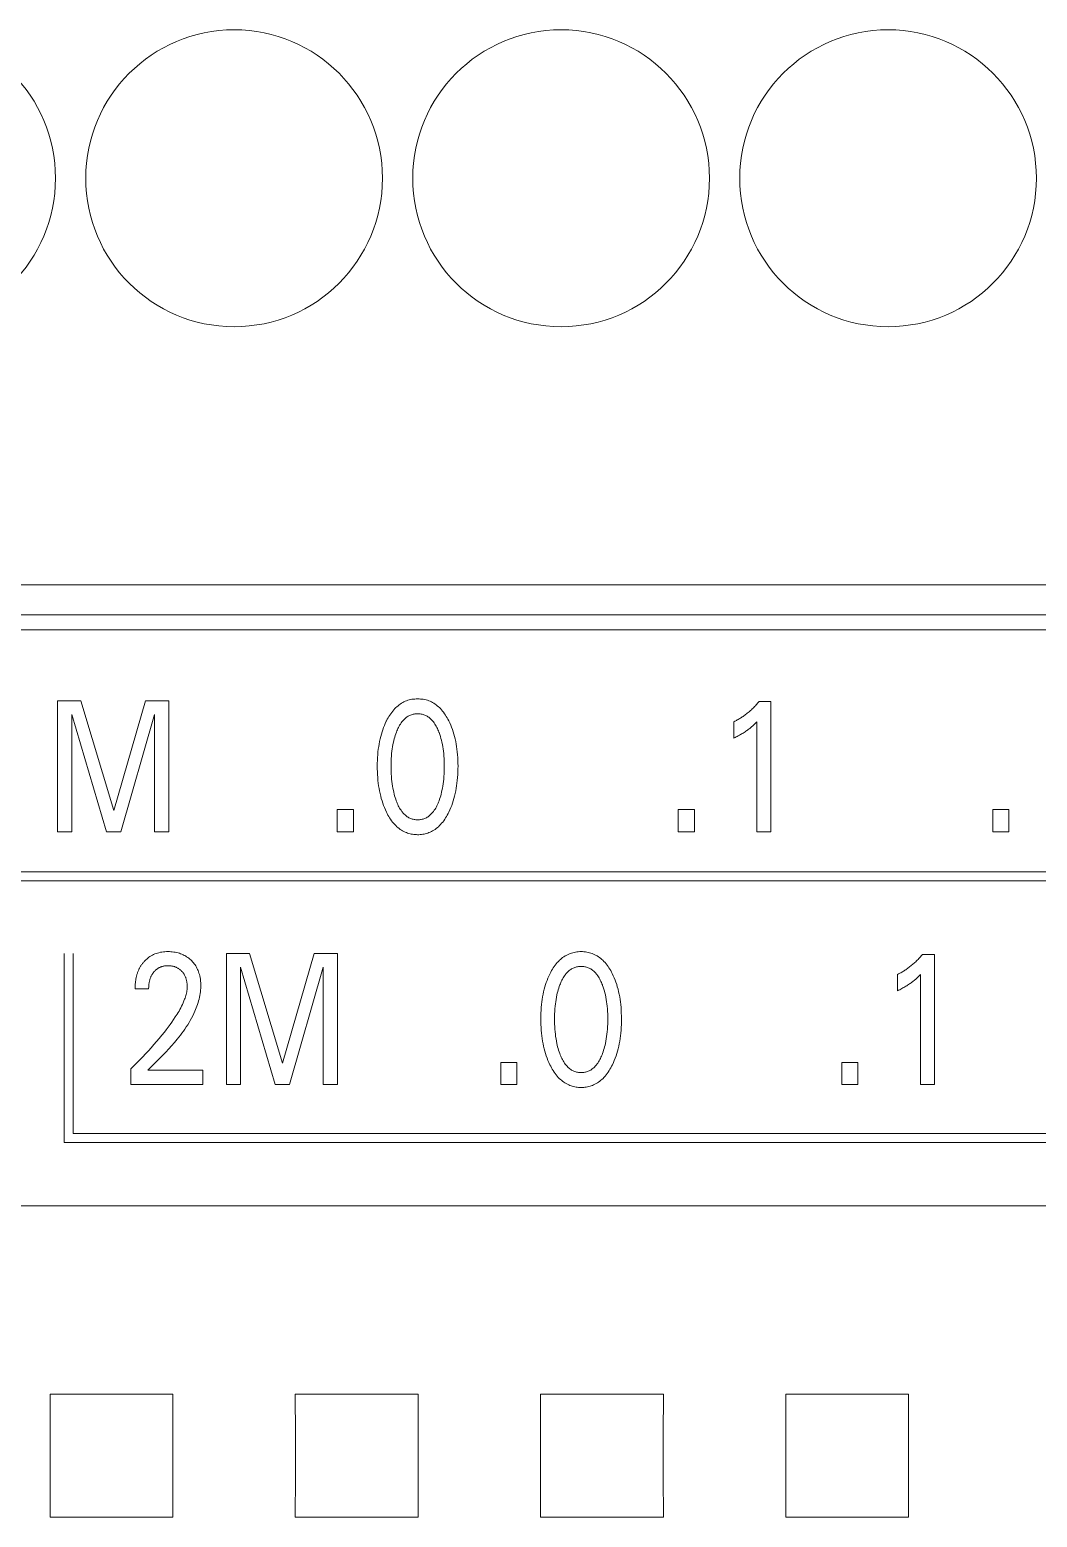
# Model space of a CAD drawing. Header units: millimetres. Extents: x 0 to 420, y 0 to 297.
# Drawn here: x 201.92 to 214.25, y 182.96 to 201.15 of the extents above; entities that cross this region are included whole.
import ezdxf

# ---------------------------------------------------------------- set-up
doc = ezdxf.new("R2010")
doc.units = ezdxf.units.MM
doc.layers.add('eProC - L2', color=41, linetype='Continuous', lineweight=20)

msp = doc.modelspace()

# ---------------------------------------------------------------- linework, layer by layer
at = {"layer": 'eProC - L2', "linetype": 'Continuous'}
for p, q in [((194.214, 194.363), (238.634, 194.363)), ((194.214, 193.996), (238.634, 193.996)), ((237.924, 193.815), (193.424, 193.815)), ((202.265, 191.345), (202.265, 192.945)), ((202.265, 192.945), (202.549, 192.945)), ((202.549, 192.945), (202.951, 191.606)), ((202.951, 191.606), (203.34, 192.945)), ((203.449, 192.78), (203.038, 191.345)), ((203.34, 192.945), (203.624, 192.945)), ((203.449, 191.345), (203.449, 192.78)), ((203.624, 192.945), (203.624, 191.345)), ((210.846, 192.936), (210.991, 192.936)), ((210.991, 192.936), (210.991, 191.345)), ((202.44, 192.778), (202.44, 191.345)), ((202.862, 191.345), (202.44, 192.778)), ((210.539, 192.491), (210.539, 192.69)), ((210.819, 191.345), (210.819, 192.689)), ((205.685, 191.345), (205.685, 191.615)), ((205.685, 191.615), (205.883, 191.615)), ((205.883, 191.615), (205.883, 191.345)), ((209.857, 191.345), (209.857, 191.615)), ((209.857, 191.615), (210.055, 191.615)), ((210.055, 191.615), (210.055, 191.345)), ((213.705, 191.345), (213.705, 191.615)), ((213.705, 191.615), (213.903, 191.615)), ((213.903, 191.615), (213.903, 191.345)), ((202.44, 191.345), (202.265, 191.345)), ((203.038, 191.345), (202.862, 191.345)), ((203.624, 191.345), (203.449, 191.345)), ((205.883, 191.345), (205.685, 191.345)), ((210.055, 191.345), (209.857, 191.345)), ((210.991, 191.345), (210.819, 191.345)), ((213.903, 191.345), (213.705, 191.345)), ((200.525, 190.855), (235.806, 190.855)), ((200.415, 190.745), (235.916, 190.745)), ((202.346, 189.855), (202.346, 187.545)), ((202.456, 189.855), (202.456, 187.655)), ((204.329, 188.255), (204.329, 189.855)), ((204.329, 189.855), (204.613, 189.855)), ((204.504, 189.688), (204.504, 188.255)), ((204.926, 188.255), (204.504, 189.688)), ((204.613, 189.855), (205.015, 188.516)), ((205.015, 188.516), (205.404, 189.855)), ((205.513, 189.69), (205.102, 188.255)), ((205.404, 189.855), (205.688, 189.855)), ((205.513, 188.255), (205.513, 189.69)), ((205.688, 189.855), (205.688, 188.255)), ((212.846, 189.846), (212.991, 189.846)), ((212.991, 189.846), (212.991, 188.255)), ((212.539, 189.401), (212.539, 189.6)), ((212.819, 188.255), (212.819, 189.599)), ((203.378, 189.423), (203.212, 189.423)), ((203.16, 188.255), (203.16, 188.447)), ((203.368, 188.43), (204.042, 188.43)), ((204.042, 188.43), (204.042, 188.255)), ((207.685, 188.255), (207.685, 188.525)), ((207.685, 188.525), (207.883, 188.525)), ((207.883, 188.525), (207.883, 188.255)), ((211.857, 188.255), (211.857, 188.525)), ((211.857, 188.525), (212.055, 188.525)), ((212.055, 188.525), (212.055, 188.255)), ((204.042, 188.255), (203.16, 188.255)), ((204.504, 188.255), (204.329, 188.255)), ((205.102, 188.255), (204.926, 188.255)), ((205.688, 188.255), (205.513, 188.255)), ((207.883, 188.255), (207.685, 188.255)), ((212.055, 188.255), (211.857, 188.255)), ((212.991, 188.255), (212.819, 188.255)), ((202.346, 187.545), (237.934, 187.545)), ((202.456, 187.655), (237.824, 187.655)), ((243.537, 186.772), (178.324, 186.771)), ((203.676, 184.467), (202.172, 184.467)), ((206.676, 184.467), (205.172, 184.467)), ((209.676, 184.467), (208.172, 184.467)), ((212.676, 184.467), (211.172, 184.467)), ((203.676, 182.964), (202.172, 182.964)), ((206.676, 182.964), (205.172, 182.964)), ((209.676, 182.964), (208.172, 182.964)), ((212.676, 182.964), (211.172, 182.964))]:
    msp.add_line(p, q, dxfattribs=at)
for points in [[(207.051, 191.586), (207.064, 191.613), (207.075, 191.64), (207.086, 191.667), (207.096, 191.695), (207.105, 191.723), (207.113, 191.751), (207.121, 191.782), (207.129, 191.813), (207.135, 191.844), (207.141, 191.876), (207.146, 191.907), (207.15, 191.939), (207.154, 191.973), (207.157, 192.008), (207.16, 192.043), (207.162, 192.078), (207.162, 192.113), (207.163, 192.148), (207.162, 192.183), (207.161, 192.217), (207.16, 192.252), (207.157, 192.286), (207.154, 192.321), (207.15, 192.355), (207.146, 192.386), (207.141, 192.417), (207.135, 192.448), (207.128, 192.479), (207.121, 192.509), (207.112, 192.539), (207.104, 192.567), (207.095, 192.595), (207.085, 192.622), (207.074, 192.649), (207.062, 192.675), (207.049, 192.702), (207.04, 192.72), (207.031, 192.737), (207.02, 192.755), (207.01, 192.772), (206.999, 192.788), (206.987, 192.805), (206.974, 192.82), (206.962, 192.836), (206.948, 192.85), (206.936, 192.863), (206.923, 192.874), (206.91, 192.886), (206.896, 192.896), (206.882, 192.906), (206.867, 192.916), (206.852, 192.924), (206.837, 192.932), (206.821, 192.94), (206.805, 192.946), (206.789, 192.952), (206.772, 192.956), (206.755, 192.96), (206.738, 192.964), (206.721, 192.966), (206.704, 192.968), (206.687, 192.969), (206.669, 192.969), (206.652, 192.969), (206.635, 192.968), (206.617, 192.966), (206.6, 192.964), (206.583, 192.96), (206.567, 192.956), (206.55, 192.952), (206.534, 192.946), (206.518, 192.94), (206.502, 192.932), (206.487, 192.924), (206.472, 192.916), (206.457, 192.906), (206.443, 192.896), (206.429, 192.886), (206.416, 192.874), (206.403, 192.863), (206.391, 192.85), (206.377, 192.836), (206.364, 192.82), (206.352, 192.804), (206.34, 192.788), (206.329, 192.771), (206.318, 192.754), (206.308, 192.737), (206.298, 192.72), (206.289, 192.702), (206.286, 192.695)], [(206.408, 191.723), (206.401, 191.743), (206.394, 191.764), (206.388, 191.785), (206.382, 191.806), (206.377, 191.827), (206.372, 191.848), (206.367, 191.876), (206.362, 191.904), (206.357, 191.932), (206.354, 191.96), (206.351, 191.989), (206.348, 192.02), (206.346, 192.052), (206.345, 192.083), (206.344, 192.115), (206.344, 192.146), (206.344, 192.177), (206.345, 192.208), (206.346, 192.239), (206.348, 192.27), (206.351, 192.301), (206.354, 192.329), (206.358, 192.357), (206.362, 192.385), (206.367, 192.412), (206.373, 192.44), (206.377, 192.461), (206.383, 192.481), (206.389, 192.502), (206.395, 192.522), (206.402, 192.542), (206.409, 192.562), (206.415, 192.577), (206.421, 192.592), (206.427, 192.606), (206.434, 192.62), (206.442, 192.634), (206.449, 192.648), (206.458, 192.662), (206.467, 192.675), (206.476, 192.688), (206.483, 192.697), (206.491, 192.705), (206.499, 192.714), (206.507, 192.722), (206.516, 192.73), (206.524, 192.737), (206.534, 192.745), (206.543, 192.751), (206.553, 192.757), (206.563, 192.763), (206.573, 192.768), (206.583, 192.772), (206.593, 192.776), (206.604, 192.779), (206.614, 192.782), (206.625, 192.784), (206.636, 192.786), (206.647, 192.787), (206.658, 192.788), (206.669, 192.788), (206.68, 192.788), (206.691, 192.787), (206.702, 192.786), (206.713, 192.784), (206.724, 192.782), (206.735, 192.779), (206.745, 192.776), (206.756, 192.772), (206.766, 192.768), (206.776, 192.763), (206.786, 192.757), (206.795, 192.751), (206.805, 192.745), (206.814, 192.737), (206.823, 192.73), (206.831, 192.722), (206.84, 192.714), (206.848, 192.705), (206.855, 192.697), (206.862, 192.688), (206.872, 192.675), (206.881, 192.662), (206.889, 192.648), (206.897, 192.634), (206.904, 192.62), (206.911, 192.606), (206.918, 192.592), (206.924, 192.577), (206.93, 192.562), (206.932, 192.557)], [(210.846, 192.936), (210.837, 192.926), (210.828, 192.916), (210.819, 192.905), (210.81, 192.895), (210.801, 192.885), (210.791, 192.875), (210.782, 192.865), (210.772, 192.856), (210.762, 192.846), (210.752, 192.837), (210.742, 192.828), (210.732, 192.819), (210.723, 192.811), (210.712, 192.802), (210.702, 192.794), (210.692, 192.786), (210.682, 192.778), (210.671, 192.77), (210.661, 192.763), (210.65, 192.755), (210.64, 192.748), (210.63, 192.742), (210.621, 192.736), (210.611, 192.73), (210.601, 192.724), (210.591, 192.718), (210.58, 192.712), (210.57, 192.706), (210.56, 192.701), (210.55, 192.696), (210.539, 192.69)], [(206.286, 192.695), (206.274, 192.67), (206.263, 192.644), (206.253, 192.618), (206.243, 192.592), (206.234, 192.566), (206.226, 192.539), (206.218, 192.509), (206.21, 192.479), (206.204, 192.448), (206.198, 192.417), (206.193, 192.386), (206.188, 192.355), (206.184, 192.321), (206.181, 192.286), (206.179, 192.252), (206.177, 192.217), (206.176, 192.183), (206.176, 192.148), (206.176, 192.113), (206.177, 192.078), (206.179, 192.043), (206.181, 192.008), (206.184, 191.973), (206.188, 191.938), (206.192, 191.907), (206.197, 191.875), (206.203, 191.844), (206.21, 191.813), (206.217, 191.781), (206.225, 191.751), (206.234, 191.723), (206.243, 191.695), (206.253, 191.667), (206.263, 191.64), (206.275, 191.613), (206.287, 191.586), (206.297, 191.567), (206.306, 191.549), (206.316, 191.531), (206.327, 191.514), (206.338, 191.497), (206.35, 191.48), (206.363, 191.463), (206.376, 191.447), (206.389, 191.432), (206.402, 191.42), (206.415, 191.407), (206.428, 191.396), (206.442, 191.385), (206.456, 191.374), (206.47, 191.365), (206.485, 191.356), (206.501, 191.347), (206.517, 191.34), (206.531, 191.334), (206.546, 191.329), (206.561, 191.324), (206.576, 191.32), (206.591, 191.317), (206.607, 191.314), (206.622, 191.312), (206.638, 191.31), (206.654, 191.31), (206.669, 191.309), (206.685, 191.309), (206.701, 191.31), (206.716, 191.312), (206.732, 191.314), (206.748, 191.317), (206.763, 191.32), (206.778, 191.324), (206.793, 191.329), (206.808, 191.334), (206.822, 191.34), (206.838, 191.347), (206.853, 191.356), (206.869, 191.365), (206.883, 191.374), (206.897, 191.385), (206.911, 191.396), (206.924, 191.407), (206.937, 191.42), (206.949, 191.432), (206.963, 191.448), (206.976, 191.463), (206.989, 191.48), (207.001, 191.497), (207.012, 191.514), (207.022, 191.531), (207.032, 191.549), (207.042, 191.568), (207.051, 191.586)], [(210.539, 192.491), (210.552, 192.497), (210.566, 192.504), (210.579, 192.511), (210.592, 192.518), (210.605, 192.525), (210.618, 192.532), (210.629, 192.539), (210.641, 192.545), (210.652, 192.552), (210.663, 192.559), (210.674, 192.567), (210.685, 192.574), (210.695, 192.581), (210.705, 192.588), (210.714, 192.595), (210.724, 192.602), (210.733, 192.609), (210.742, 192.617), (210.75, 192.623), (210.758, 192.63), (210.766, 192.637), (210.775, 192.645), (210.783, 192.653), (210.792, 192.661), (210.806, 192.675), (210.819, 192.689)], [(206.932, 192.557), (206.94, 192.534), (206.947, 192.511), (206.954, 192.487), (206.96, 192.464), (206.966, 192.44), (206.972, 192.412), (206.977, 192.385), (206.981, 192.357), (206.985, 192.329), (206.988, 192.301), (206.99, 192.27), (206.992, 192.239), (206.994, 192.208), (206.995, 192.177), (206.995, 192.146), (206.995, 192.115), (206.994, 192.083), (206.992, 192.052), (206.99, 192.02), (206.988, 191.989), (206.985, 191.96), (206.981, 191.932), (206.977, 191.904), (206.972, 191.876), (206.966, 191.848), (206.962, 191.827), (206.956, 191.806), (206.951, 191.785), (206.944, 191.764), (206.938, 191.744), (206.931, 191.723), (206.925, 191.708), (206.919, 191.693), (206.912, 191.678), (206.905, 191.663), (206.898, 191.649), (206.89, 191.635), (206.882, 191.621), (206.873, 191.607), (206.863, 191.594), (206.856, 191.585), (206.848, 191.576), (206.84, 191.567), (206.832, 191.558), (206.824, 191.55), (206.815, 191.543), (206.806, 191.535), (206.796, 191.529), (206.786, 191.522), (206.776, 191.516), (206.766, 191.512), (206.756, 191.507), (206.746, 191.503), (206.735, 191.5), (206.724, 191.497), (206.714, 191.495), (206.703, 191.493), (206.692, 191.492), (206.68, 191.491), (206.669, 191.491), (206.658, 191.491), (206.647, 191.492), (206.636, 191.493), (206.625, 191.495), (206.614, 191.497), (206.603, 191.5), (206.593, 191.503), (206.582, 191.507), (206.572, 191.512), (206.562, 191.516), (206.552, 191.522), (206.542, 191.529), (206.533, 191.535), (206.524, 191.543), (206.515, 191.55), (206.506, 191.558), (206.498, 191.567), (206.49, 191.576), (206.483, 191.585), (206.475, 191.594), (206.466, 191.607), (206.457, 191.621), (206.448, 191.635), (206.441, 191.649), (206.433, 191.663), (206.426, 191.678), (206.42, 191.693), (206.414, 191.708), (206.408, 191.723)], [(203.368, 188.43), (203.405, 188.467), (203.443, 188.504), (203.48, 188.54), (203.517, 188.577), (203.553, 188.615), (203.589, 188.652), (203.625, 188.69), (203.66, 188.729), (203.695, 188.768), (203.728, 188.808), (203.748, 188.832), (203.767, 188.857), (203.786, 188.882), (203.804, 188.907), (203.822, 188.932), (203.839, 188.958), (203.856, 188.984), (203.873, 189.011), (203.888, 189.038), (203.903, 189.065), (203.918, 189.093), (203.931, 189.121), (203.944, 189.15), (203.953, 189.171), (203.961, 189.192), (203.969, 189.213), (203.977, 189.234), (203.983, 189.256), (203.99, 189.278), (203.995, 189.3), (204.001, 189.322), (204.005, 189.344), (204.009, 189.366), (204.012, 189.388), (204.014, 189.41), (204.015, 189.433), (204.016, 189.455), (204.016, 189.477), (204.015, 189.498), (204.013, 189.52), (204.011, 189.541), (204.007, 189.563), (204.003, 189.584), (203.999, 189.6), (203.994, 189.616), (203.989, 189.631), (203.983, 189.647), (203.977, 189.662), (203.97, 189.677), (203.962, 189.691), (203.954, 189.705), (203.946, 189.718), (203.936, 189.73), (203.927, 189.743), (203.916, 189.755), (203.906, 189.766), (203.895, 189.777), (203.882, 189.788), (203.87, 189.799), (203.857, 189.808), (203.843, 189.817), (203.83, 189.826), (203.815, 189.834), (203.801, 189.841), (203.785, 189.848), (203.77, 189.854), (203.754, 189.859), (203.738, 189.864), (203.722, 189.868), (203.704, 189.872), (203.686, 189.874), (203.668, 189.877), (203.65, 189.878), (203.632, 189.879), (203.614, 189.879), (203.596, 189.879), (203.577, 189.878), (203.559, 189.876), (203.54, 189.874), (203.522, 189.871), (203.504, 189.866), (203.487, 189.862), (203.471, 189.857), (203.455, 189.851), (203.439, 189.844), (203.424, 189.836), (203.409, 189.828), (203.395, 189.819), (203.381, 189.81), (203.368, 189.8), (203.355, 189.789), (203.343, 189.778)], [(209.051, 188.496), (209.064, 188.523), (209.075, 188.55), (209.086, 188.577), (209.096, 188.605), (209.105, 188.633), (209.113, 188.661), (209.121, 188.692), (209.129, 188.723), (209.135, 188.754), (209.141, 188.786), (209.146, 188.817), (209.15, 188.849), (209.154, 188.883), (209.157, 188.918), (209.16, 188.953), (209.162, 188.988), (209.162, 189.023), (209.163, 189.058), (209.162, 189.093), (209.161, 189.127), (209.16, 189.162), (209.157, 189.196), (209.154, 189.231), (209.15, 189.265), (209.146, 189.296), (209.141, 189.327), (209.135, 189.358), (209.128, 189.389), (209.121, 189.419), (209.112, 189.449), (209.104, 189.477), (209.095, 189.505), (209.085, 189.532), (209.074, 189.559), (209.062, 189.585), (209.049, 189.612), (209.04, 189.63), (209.031, 189.647), (209.02, 189.665), (209.01, 189.682), (208.999, 189.698), (208.987, 189.715), (208.974, 189.73), (208.962, 189.746), (208.948, 189.76), (208.936, 189.773), (208.923, 189.784), (208.91, 189.796), (208.896, 189.806), (208.882, 189.816), (208.867, 189.826), (208.852, 189.834), (208.837, 189.842), (208.821, 189.85), (208.805, 189.856), (208.789, 189.862), (208.772, 189.866), (208.755, 189.87), (208.738, 189.874), (208.721, 189.876), (208.704, 189.878), (208.687, 189.879), (208.669, 189.879), (208.652, 189.879), (208.635, 189.878), (208.617, 189.876), (208.6, 189.874), (208.583, 189.87), (208.567, 189.866), (208.55, 189.862), (208.534, 189.856), (208.518, 189.85), (208.502, 189.842), (208.487, 189.834), (208.472, 189.826), (208.457, 189.816), (208.443, 189.806), (208.429, 189.796), (208.416, 189.784), (208.403, 189.773), (208.391, 189.76), (208.377, 189.746), (208.364, 189.73), (208.352, 189.714), (208.34, 189.698), (208.329, 189.681), (208.318, 189.664), (208.308, 189.647), (208.298, 189.63), (208.289, 189.612), (208.286, 189.605)], [(203.343, 189.778), (203.336, 189.771), (203.328, 189.764), (203.323, 189.758), (203.318, 189.752), (203.312, 189.746), (203.307, 189.739), (203.302, 189.733), (203.298, 189.726), (203.293, 189.72), (203.288, 189.713), (203.284, 189.706), (203.28, 189.7), (203.276, 189.693), (203.272, 189.686), (203.268, 189.679), (203.264, 189.671), (203.26, 189.664), (203.257, 189.656), (203.253, 189.648), (203.25, 189.64), (203.247, 189.632), (203.244, 189.624), (203.241, 189.616), (203.238, 189.608), (203.236, 189.6), (203.233, 189.591), (203.231, 189.583), (203.229, 189.575), (203.227, 189.566), (203.225, 189.558), (203.223, 189.548), (203.221, 189.538), (203.22, 189.527), (203.218, 189.517), (203.217, 189.507), (203.216, 189.496), (203.215, 189.486), (203.214, 189.475), (203.213, 189.465), (203.213, 189.455), (203.213, 189.444), (203.212, 189.434), (203.212, 189.423)], [(203.378, 189.423), (203.378, 189.434), (203.379, 189.444), (203.379, 189.454), (203.38, 189.464), (203.381, 189.475), (203.382, 189.485), (203.384, 189.495), (203.386, 189.505), (203.387, 189.514), (203.389, 189.523), (203.392, 189.532), (203.394, 189.54), (203.397, 189.549), (203.4, 189.557), (203.404, 189.566), (203.407, 189.574), (203.41, 189.581), (203.414, 189.588), (203.417, 189.594), (203.421, 189.601), (203.425, 189.607), (203.43, 189.613), (203.434, 189.619), (203.438, 189.625), (203.443, 189.631), (203.448, 189.636), (203.453, 189.642), (203.458, 189.647), (203.463, 189.651), (203.468, 189.656), (203.474, 189.661), (203.479, 189.665), (203.485, 189.669), (203.491, 189.673), (203.497, 189.677), (203.503, 189.68), (203.509, 189.684), (203.515, 189.687), (203.522, 189.689), (203.528, 189.692), (203.535, 189.694), (203.541, 189.697), (203.548, 189.699), (203.556, 189.701), (203.564, 189.702), (203.573, 189.704), (203.581, 189.705), (203.589, 189.706), (203.598, 189.706), (203.606, 189.707), (203.614, 189.707), (203.622, 189.707), (203.631, 189.707), (203.639, 189.706), (203.647, 189.705), (203.655, 189.704), (203.663, 189.703), (203.671, 189.702), (203.679, 189.7), (203.686, 189.698), (203.693, 189.696), (203.7, 189.693), (203.707, 189.691), (203.714, 189.688), (203.721, 189.685), (203.728, 189.682), (203.734, 189.678), (203.741, 189.674), (203.747, 189.671), (203.753, 189.666), (203.759, 189.662), (203.765, 189.657), (203.77, 189.652), (203.776, 189.647), (203.781, 189.642), (203.786, 189.637), (203.791, 189.632), (203.796, 189.626), (203.8, 189.62), (203.804, 189.614), (203.808, 189.608), (203.812, 189.602), (203.816, 189.596), (203.819, 189.59), (203.823, 189.583), (203.826, 189.576), (203.829, 189.569), (203.832, 189.562), (203.834, 189.554), (203.837, 189.547), (203.839, 189.539), (203.841, 189.532), (203.842, 189.524), (203.844, 189.516), (203.846, 189.507), (203.847, 189.498), (203.848, 189.49), (203.849, 189.481), (203.85, 189.472), (203.85, 189.464), (203.85, 189.455), (203.85, 189.446)], [(208.408, 188.633), (208.401, 188.653), (208.394, 188.674), (208.388, 188.695), (208.382, 188.716), (208.377, 188.737), (208.372, 188.758), (208.367, 188.786), (208.362, 188.814), (208.357, 188.842), (208.354, 188.87), (208.351, 188.899), (208.348, 188.93), (208.346, 188.962), (208.345, 188.993), (208.344, 189.025), (208.344, 189.056), (208.344, 189.087), (208.345, 189.118), (208.346, 189.149), (208.348, 189.18), (208.351, 189.211), (208.354, 189.239), (208.358, 189.267), (208.362, 189.295), (208.367, 189.322), (208.373, 189.35), (208.377, 189.371), (208.383, 189.391), (208.389, 189.412), (208.395, 189.432), (208.402, 189.452), (208.409, 189.472), (208.415, 189.487), (208.421, 189.502), (208.427, 189.516), (208.434, 189.53), (208.442, 189.544), (208.449, 189.558), (208.458, 189.572), (208.467, 189.585), (208.476, 189.598), (208.483, 189.607), (208.491, 189.615), (208.499, 189.624), (208.507, 189.632), (208.516, 189.64), (208.524, 189.647), (208.534, 189.655), (208.543, 189.661), (208.553, 189.667), (208.563, 189.673), (208.573, 189.678), (208.583, 189.682), (208.593, 189.686), (208.604, 189.689), (208.614, 189.692), (208.625, 189.694), (208.636, 189.696), (208.647, 189.697), (208.658, 189.698), (208.669, 189.698), (208.68, 189.698), (208.691, 189.697), (208.702, 189.696), (208.713, 189.694), (208.724, 189.692), (208.735, 189.689), (208.745, 189.686), (208.756, 189.682), (208.766, 189.678), (208.776, 189.673), (208.786, 189.667), (208.795, 189.661), (208.805, 189.655), (208.814, 189.647), (208.823, 189.64), (208.831, 189.632), (208.84, 189.624), (208.848, 189.615), (208.855, 189.607), (208.862, 189.598), (208.872, 189.585), (208.881, 189.572), (208.889, 189.558), (208.897, 189.544), (208.904, 189.53), (208.911, 189.516), (208.918, 189.502), (208.924, 189.487), (208.93, 189.472), (208.932, 189.467)], [(212.846, 189.846), (212.837, 189.836), (212.828, 189.826), (212.819, 189.815), (212.81, 189.805), (212.801, 189.795), (212.791, 189.785), (212.782, 189.775), (212.772, 189.766), (212.762, 189.756), (212.752, 189.747), (212.742, 189.738), (212.732, 189.729), (212.723, 189.721), (212.712, 189.712), (212.702, 189.704), (212.692, 189.696), (212.682, 189.688), (212.671, 189.68), (212.661, 189.673), (212.65, 189.665), (212.64, 189.658), (212.63, 189.652), (212.621, 189.646), (212.611, 189.64), (212.601, 189.634), (212.591, 189.628), (212.58, 189.622), (212.57, 189.616), (212.56, 189.611), (212.55, 189.606), (212.539, 189.6)], [(208.286, 189.605), (208.274, 189.58), (208.263, 189.554), (208.253, 189.528), (208.243, 189.502), (208.234, 189.476), (208.226, 189.449), (208.218, 189.419), (208.21, 189.389), (208.204, 189.358), (208.198, 189.327), (208.193, 189.296), (208.188, 189.265), (208.184, 189.231), (208.181, 189.196), (208.179, 189.162), (208.177, 189.127), (208.176, 189.093), (208.176, 189.058), (208.176, 189.023), (208.177, 188.988), (208.179, 188.953), (208.181, 188.918), (208.184, 188.883), (208.188, 188.848), (208.192, 188.817), (208.197, 188.785), (208.203, 188.754), (208.21, 188.723), (208.217, 188.691), (208.225, 188.661), (208.234, 188.633), (208.243, 188.605), (208.253, 188.577), (208.263, 188.55), (208.275, 188.523), (208.287, 188.496), (208.297, 188.477), (208.306, 188.459), (208.316, 188.441), (208.327, 188.424), (208.338, 188.407), (208.35, 188.39), (208.363, 188.373), (208.376, 188.357), (208.389, 188.342), (208.402, 188.33), (208.415, 188.317), (208.428, 188.306), (208.442, 188.295), (208.456, 188.284), (208.47, 188.275), (208.485, 188.266), (208.501, 188.257), (208.517, 188.25), (208.531, 188.244), (208.546, 188.239), (208.561, 188.234), (208.576, 188.23), (208.591, 188.227), (208.607, 188.224), (208.622, 188.222), (208.638, 188.22), (208.654, 188.22), (208.669, 188.219), (208.685, 188.219), (208.701, 188.22), (208.716, 188.222), (208.732, 188.224), (208.748, 188.227), (208.763, 188.23), (208.778, 188.234), (208.793, 188.239), (208.808, 188.244), (208.822, 188.25), (208.838, 188.257), (208.853, 188.266), (208.869, 188.275), (208.883, 188.284), (208.897, 188.295), (208.911, 188.306), (208.924, 188.317), (208.937, 188.33), (208.949, 188.342), (208.963, 188.358), (208.976, 188.373), (208.989, 188.39), (209.001, 188.407), (209.012, 188.424), (209.022, 188.441), (209.032, 188.459), (209.042, 188.478), (209.051, 188.496)], [(212.539, 189.401), (212.552, 189.407), (212.566, 189.414), (212.579, 189.421), (212.592, 189.428), (212.605, 189.435), (212.618, 189.442), (212.629, 189.449), (212.641, 189.455), (212.652, 189.462), (212.663, 189.469), (212.674, 189.477), (212.685, 189.484), (212.695, 189.491), (212.705, 189.498), (212.714, 189.505), (212.724, 189.512), (212.733, 189.519), (212.742, 189.527), (212.75, 189.533), (212.758, 189.54), (212.766, 189.547), (212.775, 189.555), (212.783, 189.563), (212.792, 189.571), (212.806, 189.585), (212.819, 189.599)], [(203.85, 189.446), (203.849, 189.431), (203.848, 189.416), (203.846, 189.401), (203.844, 189.386), (203.841, 189.371), (203.837, 189.356), (203.833, 189.341), (203.829, 189.327), (203.824, 189.312), (203.819, 189.298), (203.811, 189.276), (203.802, 189.255), (203.792, 189.234), (203.782, 189.214), (203.772, 189.193), (203.761, 189.173), (203.75, 189.153), (203.738, 189.134), (203.726, 189.114), (203.705, 189.082), (203.684, 189.05), (203.662, 189.018), (203.64, 188.987), (203.617, 188.956), (203.594, 188.925), (203.571, 188.895), (203.54, 188.856), (203.508, 188.818), (203.476, 188.78), (203.444, 188.742), (203.41, 188.704), (203.376, 188.666), (203.342, 188.629), (203.307, 188.593), (203.271, 188.556), (203.234, 188.519), (203.197, 188.483), (203.16, 188.447)], [(208.932, 189.467), (208.94, 189.444), (208.947, 189.421), (208.954, 189.397), (208.96, 189.374), (208.966, 189.35), (208.972, 189.322), (208.977, 189.295), (208.981, 189.267), (208.985, 189.239), (208.988, 189.211), (208.99, 189.18), (208.992, 189.149), (208.994, 189.118), (208.995, 189.087), (208.995, 189.056), (208.995, 189.025), (208.994, 188.993), (208.992, 188.962), (208.99, 188.93), (208.988, 188.899), (208.985, 188.87), (208.981, 188.842), (208.977, 188.814), (208.972, 188.786), (208.966, 188.758), (208.962, 188.737), (208.956, 188.716), (208.951, 188.695), (208.944, 188.674), (208.938, 188.654), (208.931, 188.633), (208.925, 188.618), (208.919, 188.603), (208.912, 188.588), (208.905, 188.573), (208.898, 188.559), (208.89, 188.545), (208.882, 188.531), (208.873, 188.517), (208.863, 188.504), (208.856, 188.495), (208.848, 188.486), (208.84, 188.477), (208.832, 188.468), (208.824, 188.46), (208.815, 188.453), (208.806, 188.445), (208.796, 188.439), (208.786, 188.432), (208.776, 188.426), (208.766, 188.422), (208.756, 188.417), (208.746, 188.413), (208.735, 188.41), (208.724, 188.407), (208.714, 188.405), (208.703, 188.403), (208.692, 188.402), (208.68, 188.401), (208.669, 188.401), (208.658, 188.401), (208.647, 188.402), (208.636, 188.403), (208.625, 188.405), (208.614, 188.407), (208.603, 188.41), (208.593, 188.413), (208.582, 188.417), (208.572, 188.422), (208.562, 188.426), (208.552, 188.432), (208.542, 188.439), (208.533, 188.445), (208.524, 188.453), (208.515, 188.46), (208.506, 188.468), (208.498, 188.477), (208.49, 188.486), (208.483, 188.495), (208.475, 188.504), (208.466, 188.517), (208.457, 188.531), (208.448, 188.545), (208.441, 188.559), (208.433, 188.573), (208.426, 188.588), (208.42, 188.603), (208.414, 188.618), (208.408, 188.633)], [(202.172, 182.964), (202.174, 183.463), (202.174, 183.969), (202.172, 184.467)], [(203.676, 182.964), (203.674, 183.463), (203.674, 183.969), (203.676, 184.467)], [(205.172, 182.964), (205.174, 183.463), (205.174, 183.969), (205.172, 184.467)], [(206.676, 182.964), (206.674, 183.463), (206.674, 183.969), (206.676, 184.467)], [(208.172, 182.964), (208.174, 183.463), (208.174, 183.969), (208.172, 184.467)], [(209.676, 182.964), (209.674, 183.463), (209.674, 183.969), (209.676, 184.467)], [(211.172, 182.964), (211.174, 183.463), (211.174, 183.969), (211.172, 184.467)], [(212.676, 182.964), (212.674, 183.463), (212.674, 183.969), (212.676, 184.467)]]:
    msp.add_lwpolyline(points, dxfattribs=at)
for centre in [(200.424, 199.335), (204.424, 199.335), (208.424, 199.335), (212.424, 199.335)]:
    msp.add_circle(centre, 1.815, dxfattribs=at)

doc.saveas('drawing.dxf')
